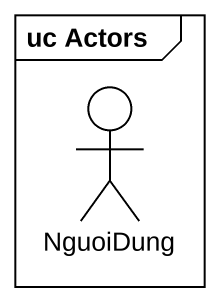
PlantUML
@startuml
mainframe uc Actors
actor NguoiDung
@enduml
